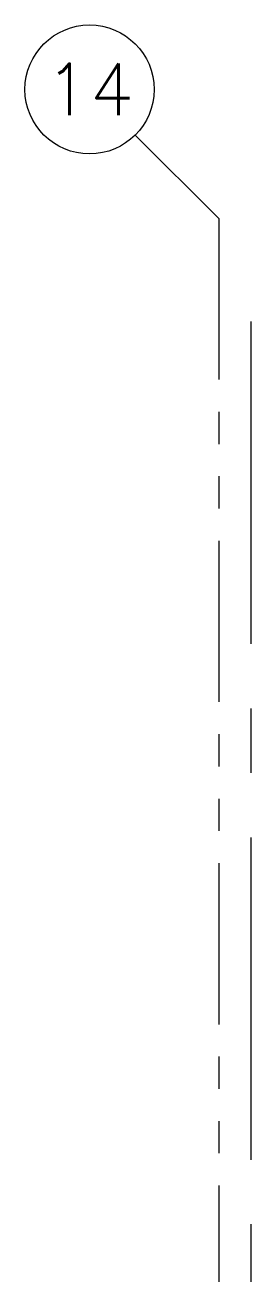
# Model space of a CAD drawing. Header units: millimetres. Extents: x 2085 to 2829, y 1347 to 1643.
# Drawn here: x 2195.046 to 2195.921, y 1540.291 to 1545.13 of the extents above; entities that cross this region are included whole.
import ezdxf
from ezdxf.enums import TextEntityAlignment as Align

# ---------------------------------------------------------------- set-up
doc = ezdxf.new("R2010")
doc.units = ezdxf.units.MM
for name, pattern in [('CENTER', [2, 1.25, -0.25, 0.25, -0.25]), ('HIDDEN2', [0.1875, 0.125, -0.0625]), ('PHANTOM', [2.5, 1.25, -0.25, 0.25, -0.25, 0.25, -0.25]), ('PHANTOM2', [1.25, 0.625, -0.125, 0.125, -0.125, 0.125, -0.125])]:
    doc.linetypes.add(name, pattern=pattern)
doc.layers.add('A-EJES', color=251, linetype='PHANTOM', lineweight=9)
doc.layers.add('A-PROYECCIONES', color=251, linetype='HIDDEN2', lineweight=9)
doc.layers.add('A-ETAPAS', color=251, linetype='Continuous', lineweight=9, plot=False)
doc.styles.add('ROMANS', font='romans.shx', dxfattribs={"width": 0.8})

# ---------------------------------------------------------------- blocks, each defined once
blk = doc.blocks.new('EJES 1P')
at = {"layer": 'A-EJES', "linetype": 'PHANTOM2'}
blk.add_line((80.0911, 5.4156), (80.4143, 5.0924), dxfattribs=at)
blk.add_lwpolyline([(80.4143, 5.0924), (80.4143, -4.1582)], dxfattribs=at)
at = {"layer": 'A-EJES', "linetype": 'Continuous'}
blk.add_circle((79.9143, 5.5924), 0.25, dxfattribs=at)
at = {"layer": 'A-EJES', "linetype": 'Continuous', "style": 'ROMANS'}
blk.add_text('14', height=0.2, dxfattribs=at).set_placement((79.9143, 5.5924), align=Align.MIDDLE_CENTER)

msp = doc.modelspace()

# ---------------------------------------------------------------- linework, layer by layer
at = {"layer": 'A-ETAPAS', "color": 4, "linetype": 'CENTER'}
msp.add_line((2195.9205, 1543.9802), (2195.9205, 1521.8252), dxfattribs=at)
at = {"layer": 'A-ETAPAS', "linetype": 'CENTER'}
msp.add_line((2195.9205, 1543.9802), (2195.9205, 1521.8252), dxfattribs=at)

# ---------------------------------------------------------------- block references
at = {"layer": 'A-PROYECCIONES'}
msp.add_blockref('EJES 1P', (2115.3812, 1539.2879), dxfattribs=at)

doc.saveas('drawing.dxf')
